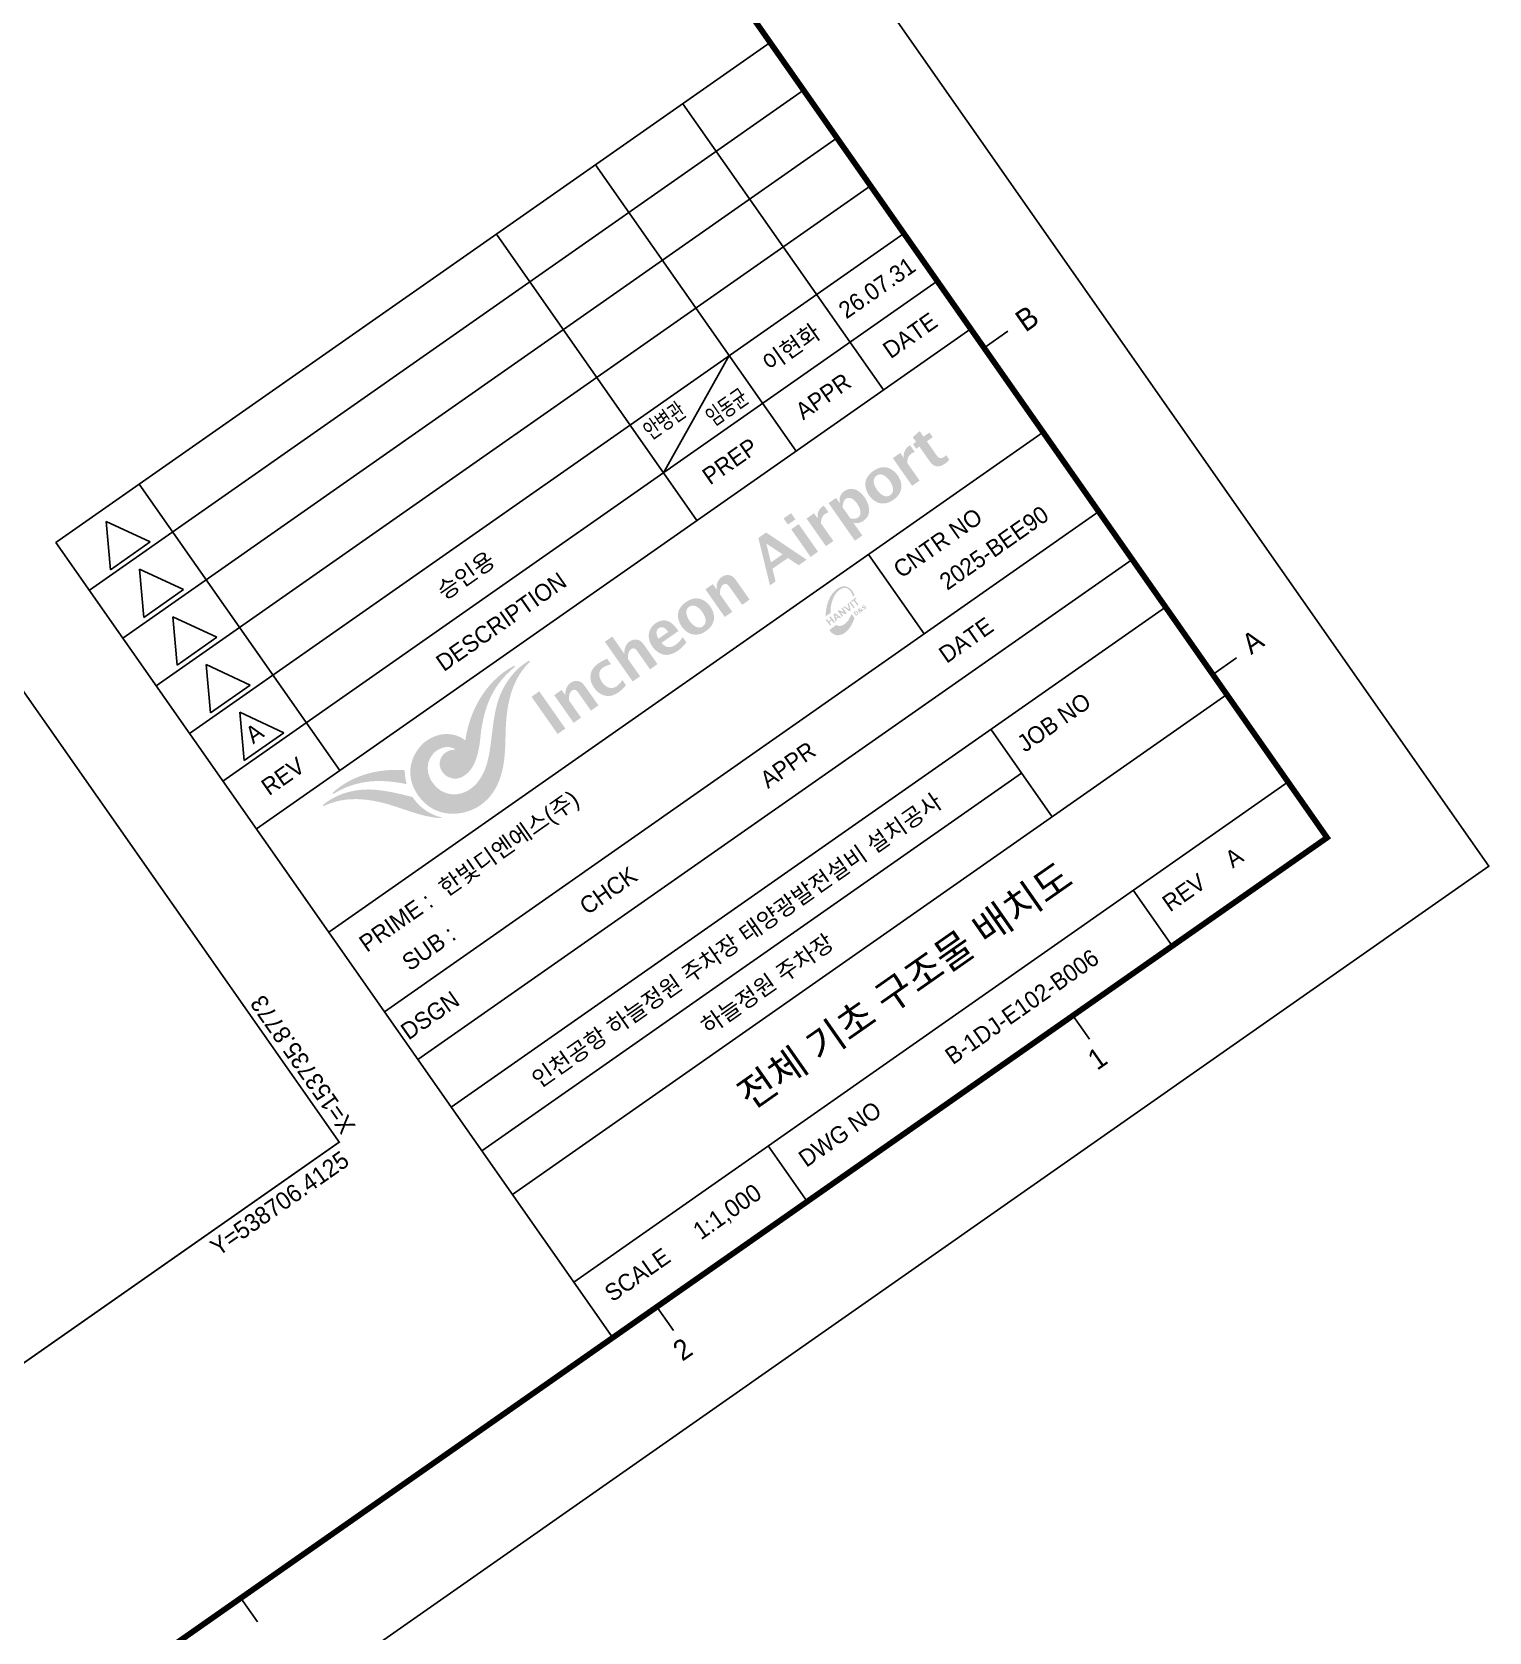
# Model space of a CAD drawing. Header units: millimetres. Extents: x 152904052 to 153933663, y 538271515 to 539240469.
# Drawn here: x 153683034 to 153933663, y 538622128 to 538897421 of the extents above; entities that cross this region are included whole.
import ezdxf
from ezdxf.enums import TextEntityAlignment as Align

# ---------------------------------------------------------------- set-up
doc = ezdxf.new("R2010")
doc.units = ezdxf.units.MM
doc.linetypes.add('DASHED', pattern=[19.05, 12.7, -6.35])
for name, color, linetype in [('BORD', 7, 'Continuous'), ('e-wire', 4, 'Continuous'), ('TEXT', 7, 'Continuous'), ('ZONE', 1, 'DASHED')]:
    doc.layers.add(name, color=color, linetype=linetype)
doc.styles.add('굴림', font='Gulim.ttf')

# ---------------------------------------------------------------- blocks, each defined once
blk = doc.blocks.new('SHEET')
at = {"layer": 'e-wire', "color": 1, "true_color": 0xff0000}
blk.add_lwpolyline([(0, 0), (841, 0), (841, -594), (0, -594)], close=True, dxfattribs=at)

msp = doc.modelspace()

# ---------------------------------------------------------------- hatches: boundary and pattern name
at = {"layer": 'BORD', "true_color": 0x5e5f61}
h = msp.add_hatch(color=251, dxfattribs=at)
h.paths.add_polyline_path([(153773450.4, 538776636.4), (153768964.4, 538783042.9), (153770296, 538783975.3), (153774781.9, 538777568.7)])
edge = h.paths.add_edge_path()
edge.add_spline(control_points=[(153776197.8, 538778560.1), (153776197.8, 538778560.1), (153772867.8, 538783315.9), (153772867.8, 538783315.9), (153772867.8, 538783315.9), (153774150, 538784213.7), (153774150, 538784213.7), (153774150, 538784213.7), (153774778.6, 538783315.9), (153774778.6, 538783315.9), (153774753.1, 538783843.5), (153774827.8, 538784280.7), (153775001.1, 538784627.8), (153775174.8, 538784974.7), (153775406.7, 538785249.1), (153775695.2, 538785451.1), (153776069.4, 538785713.1), (153776475.8, 538785818.2), (153776914.3, 538785766.2), (153777352.3, 538785714.4), (153777753.6, 538785428.7), (153778117.3, 538784909.3), (153778117.3, 538784909.3), (153780468.9, 538781550.8), (153780468.9, 538781550.8), (153780468.9, 538781550.8), (153779185.8, 538780652.4), (153779185.8, 538780652.4), (153779185.8, 538780652.4), (153777053.9, 538783697), (153777053.9, 538783697), (153776872.6, 538783955.9), (153776725.6, 538784115.7), (153776613.8, 538784175.3), (153776501.2, 538784234.3), (153776387.8, 538784258.6), (153776272.7, 538784249.2), (153776157.1, 538784239.5), (153776048.4, 538784199.1), (153775947.7, 538784128.5), (153775772.2, 538784005.6), (153775629.9, 538783819), (153775522.1, 538783568.6), (153775414, 538783319), (153775368.2, 538782946), (153775385.1, 538782449.8), (153775385.1, 538782449.8), (153777480, 538779458), (153777480, 538779458), (153777480, 538779458), (153776197.8, 538778560.1), (153776197.8, 538778560.1)], knot_values=[0, 0, 0, 0, 1, 1, 1, 2, 2, 2, 3, 3, 3, 4, 4, 4, 5, 5, 5, 6, 6, 6, 7, 7, 7, 8, 8, 8, 9, 9, 9, 10, 10, 10, 11, 11, 11, 12, 12, 12, 13, 13, 13, 14, 14, 14, 15, 15, 15, 16, 16, 16, 17, 17, 17, 17], degree=3, periodic=0)
edge = h.paths.add_edge_path()
edge.add_spline(control_points=[(153785212.3, 538785036.9), (153784787.2, 538784525.5), (153784348, 538784111.5), (153783894.3, 538783793.8), (153783089.3, 538783230.2), (153782316.4, 538783047.1), (153781575.1, 538783242.8), (153780834, 538783440.4), (153780218.8, 538783886.8), (153779730.6, 538784584), (153779217.9, 538785316.3), (153779014.7, 538786062.3), (153779121, 538786821.9), (153779227.3, 538787582), (153779695.4, 538788252), (153780526.2, 538788833.8), (153780908.7, 538789101.6), (153781392.4, 538789349.6), (153781978.3, 538789576.7), (153781978.3, 538789576.7), (153782627.1, 538788650), (153782627.1, 538788650), (153781993.8, 538788456.4), (153781524, 538788251.9), (153781218.4, 538788037.9), (153780781.5, 538787732), (153780579.9, 538787341), (153780613.8, 538786865.1), (153780647.3, 538786388.1), (153780805.7, 538785948.4), (153781088.3, 538785544.9), (153781306.1, 538785233.8), (153781567.1, 538784984), (153781871.9, 538784796.4), (153782177.2, 538784608.6), (153782476.9, 538784525.1), (153782771.7, 538784547), (153783066, 538784568.4), (153783344.6, 538784671), (153783605.5, 538784853.7), (153783981.9, 538785117.2), (153784309.7, 538785474.9), (153784589.2, 538785926.9), (153784589.2, 538785926.9), (153785212.3, 538785036.9), (153785212.3, 538785036.9)], knot_values=[0, 0, 0, 0, 1, 1, 1, 2, 2, 2, 3, 3, 3, 4, 4, 4, 5, 5, 5, 6, 6, 6, 7, 7, 7, 8, 8, 8, 9, 9, 9, 10, 10, 10, 11, 11, 11, 12, 12, 12, 13, 13, 13, 14, 14, 14, 15, 15, 15, 15], degree=3, periodic=0)
edge = h.paths.add_edge_path()
edge.add_spline(control_points=[(153786354.9, 538785672.3), (153786354.9, 538785672.3), (153781568.2, 538792508.5), (153781568.2, 538792508.5), (153781568.2, 538792508.5), (153782850.5, 538793406.4), (153782850.5, 538793406.4), (153782850.5, 538793406.4), (153784935.9, 538790428.2), (153784935.9, 538790428.2), (153784910.6, 538790955.9), (153784984.8, 538791392.7), (153785158.7, 538791740.3), (153785331.8, 538792086.7), (153785563.8, 538792361.2), (153785852.5, 538792563.3), (153786226.9, 538792825.5), (153786633.2, 538792930.4), (153787072.2, 538792878.9), (153787510.1, 538792827), (153787910.8, 538792540.8), (153788274.4, 538792021.5), (153788274.4, 538792021.5), (153790626.1, 538788663), (153790626.1, 538788663), (153790626.1, 538788663), (153789343.7, 538787765), (153789343.7, 538787765), (153789343.7, 538787765), (153787211.8, 538790809.7), (153787211.8, 538790809.7), (153787030.6, 538791068.6), (153786883.2, 538791228.2), (153786770.9, 538791287.4), (153786658.6, 538791346.7), (153786545.5, 538791371.1), (153786429.7, 538791361.2), (153786314.5, 538791351.8), (153786205.9, 538791311.4), (153786105, 538791240.8), (153785929.8, 538791118.1), (153785788, 538790931.8), (153785679.8, 538790681.2), (153785571.4, 538790431.3), (153785525.8, 538790058.4), (153785542.4, 538789562.1), (153785542.4, 538789562.1), (153787637.3, 538786570.2), (153787637.3, 538786570.2), (153787637.3, 538786570.2), (153786354.9, 538785672.3), (153786354.9, 538785672.3)], knot_values=[0, 0, 0, 0, 1, 1, 1, 2, 2, 2, 3, 3, 3, 4, 4, 4, 5, 5, 5, 6, 6, 6, 7, 7, 7, 8, 8, 8, 9, 9, 9, 10, 10, 10, 11, 11, 11, 12, 12, 12, 13, 13, 13, 14, 14, 14, 15, 15, 15, 16, 16, 16, 17, 17, 17, 17], degree=3, periodic=0)
edge = h.paths.add_edge_path()
edge.add_spline(control_points=[(153795608.2, 538792398.5), (153795128.9, 538791794.6), (153794618.9, 538791303.3), (153794076.3, 538790923.3), (153793563.1, 538790564), (153793046.7, 538790344.9), (153792526.6, 538790267.1), (153792006.9, 538790188.7), (153791500.5, 538790281), (153791006.4, 538790543.3), (153790513.3, 538790805.5), (153790098.6, 538791175.7), (153789763.4, 538791654.4), (153789452.6, 538792098.3), (153789253.7, 538792570.7), (153789166.9, 538793070.6), (153789080.2, 538793569.7), (153789128.1, 538794046.4), (153789312.9, 538794500.6), (153789497.5, 538794953.2), (153789836.5, 538795353), (153790329.5, 538795698.1), (153790934.8, 538796122), (153791553.1, 538796267.1), (153792185.8, 538796133.8), (153792816.5, 538796000.8), (153793500.6, 538795408.4), (153794237.5, 538794356), (153794237.5, 538794356), (153791316.4, 538792310.6), (153791316.4, 538792310.6), (153791568.8, 538792010.9), (153791816.9, 538791809.9), (153792061.8, 538791706.6), (153792306.7, 538791603.2), (153792566.1, 538791567), (153792839.4, 538791596.9), (153793111.5, 538791627.3), (153793414.2, 538791757.9), (153793746, 538791990.2), (153794172.6, 538792288.9), (153794582.4, 538792725.7), (153794976.5, 538793300.6), (153794976.5, 538793300.6), (153795608.2, 538792398.5), (153795608.2, 538792398.5)], knot_values=[0, 0, 0, 0, 1, 1, 1, 2, 2, 2, 3, 3, 3, 4, 4, 4, 5, 5, 5, 6, 6, 6, 7, 7, 7, 8, 8, 8, 9, 9, 9, 10, 10, 10, 11, 11, 11, 12, 12, 12, 13, 13, 13, 14, 14, 14, 15, 15, 15, 15], degree=3, periodic=0)
edge = h.paths.add_edge_path(flags=16)
edge.add_spline(control_points=[(153790784.4, 538793017.5), (153790784.4, 538793017.5), (153792472.5, 538794199.5), (153792472.5, 538794199.5), (153792169.3, 538794632.5), (153791880.3, 538794891.9), (153791605.3, 538794976.9), (153791330.6, 538795062.6), (153791078.8, 538795025.1), (153790850.7, 538794865.3), (153790602, 538794691.2), (153790470, 538794445.7), (153790453.3, 538794128.6), (153790437.3, 538793811.2), (153790547.3, 538793441.3), (153790784.4, 538793017.5)], knot_values=[0, 0, 0, 0, 1, 1, 1, 2, 2, 2, 3, 3, 3, 4, 4, 4, 5, 5, 5, 5], degree=3, periodic=0)
edge = h.paths.add_edge_path()
edge.add_spline(control_points=[(153798984.7, 538794360.3), (153798470.7, 538794000.3), (153797959.9, 538793791.6), (153797451.1, 538793734.7), (153796942.6, 538793676.6), (153796455, 538793775.1), (153795989.3, 538794029.2), (153795523.5, 538794282.2), (153795124.2, 538794647.5), (153794791.2, 538795123.1), (153794460.4, 538795595.6), (153794253.7, 538796093), (153794172.6, 538796614.5), (153794091.6, 538797135.1), (153794165, 538797626.9), (153794392.2, 538798088.6), (153794619.7, 538798551.3), (153794991.8, 538798962.7), (153795508.7, 538799324.6), (153796028, 538799688.3), (153796542.5, 538799897.7), (153797053.5, 538799952.1), (153797563.8, 538800006.8), (153798051.1, 538799907.6), (153798514.2, 538799654.5), (153798977.8, 538799400.8), (153799375.7, 538799037.3), (153799706.5, 538798564.8), (153800039.5, 538798089.3), (153800245.7, 538797588.7), (153800324.1, 538797064.4), (153800403.6, 538796539.9), (153800329.4, 538796048), (153800101.5, 538795590.5), (153799874, 538795131.9), (153799501.3, 538794722), (153798984.7, 538794360.3)], knot_values=[0, 0, 0, 0, 1, 1, 1, 2, 2, 2, 3, 3, 3, 4, 4, 4, 5, 5, 5, 6, 6, 6, 7, 7, 7, 8, 8, 8, 9, 9, 9, 10, 10, 10, 11, 11, 11, 12, 12, 12, 12], degree=3, periodic=0)
edge = h.paths.add_edge_path(flags=16)
edge.add_spline(control_points=[(153798422, 538795164), (153798786.1, 538795418.9), (153798948.9, 538795769.8), (153798909.9, 538796216.7), (153798870.5, 538796662.8), (153798682.6, 538797128), (153798344.4, 538797611), (153798007.9, 538798091.6), (153797635.4, 538798426.6), (153797228.8, 538798617.5), (153796821.6, 538798808), (153796435.5, 538798775.9), (153796071.4, 538798520.9), (153795710.1, 538798267.9), (153795549.2, 538797917), (153795589.1, 538797469.4), (153795628.8, 538797021.6), (153795816.9, 538796557.4), (153796153.4, 538796076.9), (153796491.6, 538795593.9), (153796863.9, 538795257.8), (153797270.2, 538795068.6), (153797676.5, 538794878.8), (153798060.6, 538794911), (153798422, 538795164)], knot_values=[0, 0, 0, 0, 1, 1, 1, 2, 2, 2, 3, 3, 3, 4, 4, 4, 5, 5, 5, 6, 6, 6, 7, 7, 7, 8, 8, 8, 8], degree=3, periodic=0)
edge = h.paths.add_edge_path()
edge.add_spline(control_points=[(153802201.3, 538796768), (153802201.3, 538796768), (153798871.3, 538801523.7), (153798871.3, 538801523.7), (153798871.3, 538801523.7), (153800154, 538802421.9), (153800154, 538802421.9), (153800154, 538802421.9), (153800782.6, 538801524.1), (153800782.6, 538801524.1), (153800756.6, 538802051.4), (153800831.3, 538802488.5), (153801004.6, 538802835.7), (153801178.4, 538803182.7), (153801409.9, 538803456.7), (153801698.6, 538803658.8), (153802073.6, 538803921.4), (153802479.5, 538804026.2), (153802917.9, 538803974.2), (153803356.1, 538803922.5), (153803756.8, 538803636.3), (153804120.5, 538803117), (153804120.5, 538803117), (153806472.1, 538799758.5), (153806472.1, 538799758.5), (153806472.1, 538799758.5), (153805189.8, 538798860.5), (153805189.8, 538798860.5), (153805189.8, 538798860.5), (153803057.9, 538801905.2), (153803057.9, 538801905.2), (153802876.6, 538802164.1), (153802729.2, 538802323.7), (153802617.6, 538802383.4), (153802505, 538802442.4), (153802391.1, 538802466.3), (153802276, 538802456.9), (153802160.9, 538802447.6), (153802051.9, 538802406.9), (153801951.4, 538802336.5), (153801775.7, 538802213.5), (153801633.7, 538802027.1), (153801525.9, 538801776.7), (153801417, 538801526.5), (153801371.7, 538801153.8), (153801389, 538800658), (153801389, 538800658), (153803484, 538797666.1), (153803484, 538797666.1), (153803484, 538797666.1), (153802201.3, 538796768), (153802201.3, 538796768)], knot_values=[0, 0, 0, 0, 1, 1, 1, 2, 2, 2, 3, 3, 3, 4, 4, 4, 5, 5, 5, 6, 6, 6, 7, 7, 7, 8, 8, 8, 9, 9, 9, 10, 10, 10, 11, 11, 11, 12, 12, 12, 13, 13, 13, 14, 14, 14, 15, 15, 15, 16, 16, 16, 17, 17, 17, 17], degree=3, periodic=0)
h.paths.add_polyline_path([(153809971.6, 538802208.8), (153807981.1, 538810362.8), (153809315.1, 538811296.8), (153816292.5, 538806634.7), (153814923.5, 538805676.2), (153813058.6, 538806921.7), (153810407.5, 538805065.4), (153810939.5, 538802886.5)])
h.paths.add_polyline_path([(153810142.1, 538806151.4), (153812128.9, 538807542.5), (153809349.5, 538809399.6)], flags=16)
h.paths.add_polyline_path([(153813069.4, 538812663.5), (153812321.7, 538813731.4), (153813604, 538814629.3), (153814351.8, 538813561.5)])
h.paths.add_polyline_path([(153816962.4, 538807103.8), (153813632.4, 538811859.5), (153814914.7, 538812757.5), (153818244.7, 538808001.7)])
edge = h.paths.add_edge_path()
edge.add_spline(control_points=[(153819601.6, 538808951.8), (153819601.6, 538808951.8), (153816271.6, 538813707.6), (153816271.6, 538813707.6), (153816271.6, 538813707.6), (153817554.3, 538814605.7), (153817554.3, 538814605.7), (153817554.3, 538814605.7), (153818181.4, 538813710.1), (153818181.4, 538813710.1), (153818122, 538814121.9), (153818161.4, 538814511.7), (153818299.9, 538814878.9), (153818438.9, 538815246.4), (153818671.4, 538815543.4), (153818998, 538815772), (153819076.5, 538815827), (153819161, 538815874.2), (153819254.1, 538815914.4), (153819254.1, 538815914.4), (153820052.7, 538814773.9), (153820052.7, 538814773.9), (153819827.6, 538814713.4), (153819636.2, 538814628), (153819477.3, 538814516.7), (153819222.5, 538814338.2), (153819036.4, 538814113.1), (153818918.1, 538813838.7), (153818799.5, 538813564.7), (153818750.4, 538813241.1), (153818770.2, 538812869.2), (153818770.2, 538812869.2), (153820884.3, 538809850), (153820884.3, 538809850), (153820884.3, 538809850), (153819601.6, 538808951.8), (153819601.6, 538808951.8)], knot_values=[0, 0, 0, 0, 1, 1, 1, 2, 2, 2, 3, 3, 3, 4, 4, 4, 5, 5, 5, 6, 6, 6, 7, 7, 7, 8, 8, 8, 9, 9, 9, 10, 10, 10, 11, 11, 11, 12, 12, 12, 12], degree=3, periodic=0)
edge = h.paths.add_edge_path()
edge.add_spline(control_points=[(153824587.8, 538809891.3), (153824587.8, 538809891.3), (153820058.8, 538816359.4), (153820058.8, 538816359.4), (153820058.8, 538816359.4), (153821341.5, 538817257.5), (153821341.5, 538817257.5), (153821341.5, 538817257.5), (153821972.9, 538816355.7), (153821972.9, 538816355.7), (153821899.8, 538816803.7), (153821931.9, 538817201.9), (153822070.4, 538817548.6), (153822208.1, 538817894.9), (153822450.9, 538818189.8), (153822797, 538818432.1), (153823372.8, 538818835.3), (153823970.4, 538818931.3), (153824587.9, 538818720.1), (153825206, 538818508), (153825760.8, 538818049.9), (153826253.3, 538817346.5), (153826774.2, 538816602.7), (153827033.5, 538815859.1), (153827030.7, 538815113.2), (153827028.4, 538814368.6), (153826710.2, 538813773.8), (153826076.9, 538813330.4), (153825909.3, 538813213), (153825741.4, 538813122.4), (153825572.8, 538813058), (153825404.6, 538812992.9), (153825229.3, 538812952.5), (153825045.9, 538812937), (153824863.2, 538812919.1), (153824626.1, 538812935.4), (153824333.7, 538812984.2), (153824333.7, 538812984.2), (153825870.5, 538810789.5), (153825870.5, 538810789.5), (153825870.5, 538810789.5), (153824587.8, 538809891.3), (153824587.8, 538809891.3)], knot_values=[0, 0, 0, 0, 1, 1, 1, 2, 2, 2, 3, 3, 3, 4, 4, 4, 5, 5, 5, 6, 6, 6, 7, 7, 7, 8, 8, 8, 9, 9, 9, 10, 10, 10, 11, 11, 11, 12, 12, 12, 13, 13, 13, 14, 14, 14, 14], degree=3, periodic=0)
edge = h.paths.add_edge_path(flags=16)
edge.add_spline(control_points=[(153823801.2, 538813744.7), (153824118.8, 538813666.4), (153824380.5, 538813646.1), (153824585.5, 538813682.4), (153824790.5, 538813718.1), (153824972.5, 538813792.3), (153825132.7, 538813904.5), (153825472.9, 538814142.7), (153825607.1, 538814488.3), (153825536.2, 538814943), (153825464.3, 538815397.8), (153825275.5, 538815843.9), (153824968.6, 538816282.2), (153824651.9, 538816734.5), (153824323.8, 538817034.5), (153823983.1, 538817183.6), (153823642.8, 538817331.2), (153823326.4, 538817303.4), (153823034.3, 538817098.9), (153822852.1, 538816971.3), (153822714.5, 538816777.4), (153822622.9, 538816517.1), (153822529.8, 538816257.6), (153822484.3, 538815959.7), (153822484.4, 538815625.3), (153822484.4, 538815625.3), (153823801.2, 538813744.7), (153823801.2, 538813744.7)], knot_values=[0, 0, 0, 0, 1, 1, 1, 2, 2, 2, 3, 3, 3, 4, 4, 4, 5, 5, 5, 6, 6, 6, 7, 7, 7, 8, 8, 8, 9, 9, 9, 9], degree=3, periodic=0)
edge = h.paths.add_edge_path()
edge.add_spline(control_points=[(153831221.9, 538816933), (153830707.8, 538816573), (153830197, 538816364.3), (153829688.5, 538816307.6), (153829180.1, 538816249.5), (153828692.7, 538816348.2), (153828226.8, 538816602.1), (153827761.2, 538816855.3), (153827361.4, 538817220.2), (153827028.4, 538817695.8), (153826697.6, 538818168.3), (153826491.5, 538818666.1), (153826410.1, 538819187.4), (153826329.4, 538819708.3), (153826402.8, 538820200.1), (153826629.7, 538820661.5), (153826856.2, 538821123.6), (153827228.7, 538821535.2), (153827745.8, 538821897.3), (153828265.5, 538822261.2), (153828780.9, 538822471.3), (153829291, 538822525), (153829801.3, 538822579.8), (153830288.9, 538822480.7), (153830751.1, 538822227), (153831215.5, 538821973.9), (153831612.9, 538821610), (153831943.7, 538821137.5), (153832276.7, 538820662), (153832482.8, 538820161.4), (153832561.9, 538819637.6), (153832640.4, 538819112.4), (153832566.8, 538818620.9), (153832338.7, 538818163.2), (153832111.1, 538817704.6), (153831738.4, 538817294.7), (153831221.9, 538816933)], knot_values=[0, 0, 0, 0, 1, 1, 1, 2, 2, 2, 3, 3, 3, 4, 4, 4, 5, 5, 5, 6, 6, 6, 7, 7, 7, 8, 8, 8, 9, 9, 9, 10, 10, 10, 11, 11, 11, 12, 12, 12, 12], degree=3, periodic=0)
edge = h.paths.add_edge_path(flags=16)
edge.add_spline(control_points=[(153830659.1, 538817736.7), (153831023.6, 538817991.9), (153831186.1, 538818342.5), (153831147.1, 538818789.4), (153831108.3, 538819235.9), (153830919.4, 538819700.5), (153830581.2, 538820183.5), (153830244.7, 538820664.1), (153829873.2, 538820999.8), (153829466, 538821190.2), (153829058.8, 538821380.7), (153828673, 538821348.8), (153828308.6, 538821093.6), (153827946.6, 538820840.2), (153827786.3, 538820489.7), (153827826.3, 538820042.1), (153827866, 538819594.3), (153828054.1, 538819130.1), (153828390.5, 538818649.6), (153828728.8, 538818166.6), (153829101, 538817830.5), (153829507.4, 538817641.3), (153829913.7, 538817451.6), (153830297.2, 538817483.2), (153830659.1, 538817736.7)], knot_values=[0, 0, 0, 0, 1, 1, 1, 2, 2, 2, 3, 3, 3, 4, 4, 4, 5, 5, 5, 6, 6, 6, 7, 7, 7, 8, 8, 8, 8], degree=3, periodic=0)
edge = h.paths.add_edge_path()
edge.add_spline(control_points=[(153834438.8, 538819340.9), (153834438.8, 538819340.9), (153831108.8, 538824096.6), (153831108.8, 538824096.6), (153831108.8, 538824096.6), (153832390.8, 538824994.3), (153832390.8, 538824994.3), (153832390.8, 538824994.3), (153833017.9, 538824098.8), (153833017.9, 538824098.8), (153832958.2, 538824510.4), (153832997.9, 538824900.4), (153833136.7, 538825267.7), (153833275.5, 538825635.1), (153833508.6, 538825932.5), (153833835.2, 538826161.1), (153833912.8, 538826215.5), (153833997.9, 538826263), (153834090.3, 538826302.8), (153834090.3, 538826302.8), (153834888.9, 538825162.3), (153834888.9, 538825162.3), (153834664.5, 538825102.3), (153834472.5, 538825016.4), (153834313.5, 538824905.1), (153834059.3, 538824727.1), (153833872.9, 538824501.7), (153833755.2, 538824227.8), (153833636.7, 538823953.7), (153833587.5, 538823630.2), (153833606.8, 538823257.8), (153833606.8, 538823257.8), (153835720.8, 538820238.6), (153835720.8, 538820238.6), (153835720.8, 538820238.6), (153834438.8, 538819340.9), (153834438.8, 538819340.9)], knot_values=[0, 0, 0, 0, 1, 1, 1, 2, 2, 2, 3, 3, 3, 4, 4, 4, 5, 5, 5, 6, 6, 6, 7, 7, 7, 8, 8, 8, 9, 9, 9, 10, 10, 10, 11, 11, 11, 12, 12, 12, 12], degree=3, periodic=0)
edge = h.paths.add_edge_path()
edge.add_spline(control_points=[(153840813.2, 538823849.7), (153840569.7, 538823545.9), (153840360.2, 538823331.7), (153840183.6, 538823208), (153839764.2, 538822914.4), (153839397.9, 538822745.8), (153839083.6, 538822702.4), (153838769.4, 538822658.2), (153838484.4, 538822697.4), (153838226, 538822819.9), (153837968, 538822941.9), (153837701.1, 538823200.9), (153837424.6, 538823595.8), (153837424.6, 538823595.8), (153835674.2, 538826095.6), (153835674.2, 538826095.6), (153835674.2, 538826095.6), (153835140.2, 538825721.8), (153835140.2, 538825721.8), (153835140.2, 538825721.8), (153834577.5, 538826525.5), (153834577.5, 538826525.5), (153834577.5, 538826525.5), (153835111.4, 538826899.3), (153835111.4, 538826899.3), (153835111.4, 538826899.3), (153834548.4, 538827703.3), (153834548.4, 538827703.3), (153834548.4, 538827703.3), (153835727.6, 538828749.2), (153835727.6, 538828749.2), (153835727.6, 538828749.2), (153836394.1, 538827797.5), (153836394.1, 538827797.5), (153836394.1, 538827797.5), (153837412.6, 538828510.6), (153837412.6, 538828510.6), (153837412.6, 538828510.6), (153837975.3, 538827706.9), (153837975.3, 538827706.9), (153837975.3, 538827706.9), (153836956.8, 538826993.8), (153836956.8, 538826993.8), (153836956.8, 538826993.8), (153838585.1, 538824668.4), (153838585.1, 538824668.4), (153838825.1, 538824325.7), (153839046.6, 538824137.5), (153839251.7, 538824103.5), (153839457.4, 538824069.4), (153839676.9, 538824133.8), (153839911, 538824297.7), (153840021.2, 538824374.9), (153840141.7, 538824482.9), (153840271.5, 538824623.2), (153840271.5, 538824623.2), (153840813.2, 538823849.7), (153840813.2, 538823849.7)], knot_values=[0, 0, 0, 0, 1, 1, 1, 2, 2, 2, 3, 3, 3, 4, 4, 4, 5, 5, 5, 6, 6, 6, 7, 7, 7, 8, 8, 8, 9, 9, 9, 10, 10, 10, 11, 11, 11, 12, 12, 12, 13, 13, 13, 14, 14, 14, 15, 15, 15, 16, 16, 16, 17, 17, 17, 18, 18, 18, 19, 19, 19, 19], degree=3, periodic=0)
at = {"layer": 'BORD'}
for color, points in [(1, [(153820755.2, 538799709.6), (153820784.1, 538799786.7), (153820856.5, 538799973.5), (153820927.2, 538800115.9), (153820974.2, 538800214.9), (153821032.2, 538800322.2), (153821082, 538800423.3), (153821142.7, 538800515.4), (153821183.9, 538800593.9), (153821277.3, 538800723), (153821350.5, 538800833), (153821421.6, 538800928.4), (153821512.1, 538801038.3), (153821608.8, 538801139.8), (153821678.3, 538801208.3), (153821763.1, 538801296), (153821859.1, 538801380.4), (153822008.4, 538801490.7), (153822114.5, 538801550.5), (153822184, 538801591.5), (153822262.2, 538801630.5), (153822327.1, 538801664.8), (153822451.2, 538801709.4), (153822550.7, 538801737.8), (153822630.2, 538801748.1), (153822764.6, 538801763.7), (153822865, 538801766), (153822954, 538801756.5), (153823058.5, 538801739.9), (153823182.1, 538801711.9), (153823308.8, 538801656.1), (153823441.7, 538801588.6), (153823582.7, 538801484.6), (153823733.4, 538801320.6), (153823886.9, 538801113), (153823982, 538800959.1), (153824111.9, 538800696.9), (153824158.8, 538800579.4), (153824195, 538800483.4), (153824228, 538800344.9), (153824241.2, 538800330.6), (153824273.5, 538800341.2), (153824383.1, 538800416.9), (153824542, 538800534.4), (153824466.1, 538800673.2), (153824354.5, 538800892.7), (153824294.8, 538801006.1), (153824197, 538801152.7), (153824089.5, 538801298.1), (153823987.7, 538801417.7), (153823908.4, 538801503.2), (153823828.2, 538801582.7), (153823682.4, 538801707.5), (153823556.7, 538801790.8), (153823443.5, 538801857), (153823282.5, 538801930.2), (153823148.1, 538801977.9), (153822994.2, 538802016.3), (153822806.8, 538802038.2), (153822617.3, 538802034.3), (153822470.4, 538802019.3), (153822279.8, 538801977.2), (153822110.2, 538801921.2), (153821981.3, 538801860.6), (153821852.5, 538801802.9), (153821669.3, 538801707.4), (153821574.7, 538801640.2), (153821478.4, 538801560.9), (153821327.5, 538801451.6), (153821208.6, 538801336.5), (153821057.8, 538801190.9), (153820913.4, 538801036.6), (153820768, 538800874.7), (153820667.4, 538800725.5), (153820570.1, 538800572), (153820426.5, 538800370.7), (153820337.8, 538800196.3), (153820235.7, 538799984.9), (153820110.1, 538799694.9), (153820023.4, 538799508.5), (153819956.5, 538799323.1), (153819894.9, 538799121.2), (153819829.7, 538798869.1), (153819763.8, 538798664), (153819714.8, 538798389.9), (153819652.4, 538798078.8), (153819619.9, 538797810), (153819593.3, 538797606.9), (153819567.5, 538797356.7), (153819552.3, 538797066.2), (153819540.6, 538796857.8), (153820416, 538797479.7), (153820414.1, 538797709.4), (153820403.6, 538797908.9), (153820402.2, 538798096.6), (153820423.3, 538798253.8), (153820434.1, 538798407.6), (153820484.3, 538798676.6), (153820501, 538798787.6), (153820535.3, 538798967.8), (153820563.2, 538799104.2), (153820608.3, 538799240.6), (153820643, 538799356.3), (153820674.1, 538799465.1), (153820717.2, 538799604.2)]), (5, [(153820320, 538794607.8), (153820236.4, 538794535.4), (153820218.9, 538794459.2), (153820435.8, 538794208.6), (153820696.9, 538793969.6), (153821017.7, 538793764.1), (153821312, 538793665.6), (153821632.1, 538793617.8), (153821961.5, 538793671.6), (153822245.2, 538793744.4), (153822479.7, 538793812.4), (153822811.7, 538794005.2), (153823029.9, 538794166.6), (153823299.7, 538794429.3), (153823646.8, 538794844.2), (153823903.9, 538795223.9), (153824128.9, 538795632.8), (153824394.3, 538796229.5), (153824517.3, 538796605.1), (153824004.9, 538797269.5), (153823956.2, 538797107.1), (153823849.8, 538796923), (153823717.6, 538796688.2), (153823607.6, 538796480.4), (153823489, 538796255.7), (153823379.3, 538796090.2), (153823104.2, 538795791.9), (153822873.8, 538795589.9), (153822613.2, 538795428.9), (153822364.8, 538795308.4), (153822106.6, 538795243.9), (153821867.4, 538795225.1), (153821648.9, 538795263.8), (153821471.4, 538795332.8), (153821365.9, 538795401.1)])]:
    msp.add_hatch(color=color, dxfattribs=at).paths.add_polyline_path(points)
h = msp.add_hatch(color=7, dxfattribs=at)
h.paths.add_polyline_path([(153820410, 538796879.8), (153820187.6, 538796743.7), (153820504.8, 538796329.2), (153820072.9, 538796020.4), (153819767, 538796429.2), (153819579.3, 538796290.2), (153820322.7, 538795279.2), (153820512.1, 538795426.4), (153820182, 538795877.6), (153820602, 538796188.2), (153820934.4, 538795738.7), (153821152.4, 538795899.9)])
h.paths.add_polyline_path([(153821162.7, 538797383.2), (153821111.9, 538797397.2), (153821073.2, 538797388.8), (153820912.3, 538797263.1), (153821262.4, 538796007.2), (153821290.2, 538796011.5), (153821332, 538796031.2), (153821397.3, 538796077.2), (153821429.1, 538796107.5), (153821445.3, 538796137.5), (153821444.5, 538796175.2), (153821384.9, 538796426.6), (153821788.3, 538796720.4), (153822004.7, 538796580.5), (153822056.2, 538796578), (153822099.9, 538796601.3), (153822163.4, 538796652.7), (153822197, 538796686.6), (153822209.5, 538796718.5)])
h.paths.add_polyline_path([(153821329.4, 538796637.7), (153821293.9, 538796722.4), (153821228.6, 538796921.1), (153821202.8, 538797044.9), (153821214.7, 538797071.8), (153821241.3, 538797066.5), (153821282.7, 538797047.3), (153821378.5, 538796991.3), (153821498.7, 538796914.7), (153821617, 538796834.5), (153821608.7, 538796805.7), (153821565.8, 538796762.6), (153821475.3, 538796698), (153821409, 538796655.7), (153821368, 538796634.5)], flags=16)
h.paths.add_polyline_path([(153822115.9, 538797580.9), (153822346.2, 538797496.2), (153822520.8, 538797417.8), (153822741.1, 538797336.7), (153822904.1, 538797278.9), (153822975.6, 538797280.8), (153823008.4, 538797275.9), (153823056, 538797300.2), (153823183.8, 538797398.3), (153822441.6, 538798397.1), (153822255.5, 538798259.4), (153822714.3, 538797604.6), (153821934.8, 538797894.8), (153821884.5, 538797908.6), (153821830, 538797908.4), (153821778.4, 538797899.3), (153821704.2, 538797851.8), (153821630.7, 538797808.3), (153822375.8, 538796800.8), (153822563.6, 538796936.1)])
h.paths.add_polyline_path([(153822774.5, 538798646.3), (153822603.7, 538798521.4), (153822598, 538798505.7), (153822613.1, 538798479.5), (153823577.6, 538797814.9), (153823614.5, 538797796.1), (153823648.2, 538797791.1), (153823686.8, 538797801.2), (153823735.6, 538797825.7), (153823877, 538797911.9), (153823518.2, 538799157.6), (153823504.1, 538799174.7), (153823479.1, 538799169.2), (153823314.2, 538799024.1), (153823495.8, 538798446.6), (153823578.9, 538798140), (153823582.2, 538798114.1), (153823573, 538798106.2)])
h.paths.add_polyline_path([(153823814.4, 538799417.6), (153823621.7, 538799282), (153824363.7, 538798276.6), (153824562.6, 538798416.1)])
h.paths.add_polyline_path([(153824581.6, 538799727.3), (153824582.3, 538799742.8), (153824852.7, 538799941.9), (153824863.1, 538799964.6), (153824866, 538799987.3), (153824765.9, 538800123.9), (153823959.2, 538799528.6), (153824061.4, 538799390.4), (153824092, 538799384.4), (153824124.9, 538799394.5), (153824384.4, 538799593.5), (153825005.9, 538798751), (153825201.8, 538798891.7)])
h.paths.add_polyline_path([(153825080.8, 538797666.5), (153825009.8, 538797732.9), (153824911.2, 538797774.1), (153824778.8, 538797775.8), (153824699, 538797755.6), (153824620.8, 538797732), (153824538.8, 538797683.2), (153824473.7, 538797649.6), (153824334.8, 538797548), (153824792.2, 538796962.7), (153824876.3, 538797029.7), (153824988.7, 538797127.4), (153825096.1, 538797238.4), (153825153.2, 538797358.3), (153825161.3, 538797459), (153825134.8, 538797580.2)])
h.paths.add_polyline_path([(153824976.1, 538797496.3), (153825001.8, 538797426.6), (153825010.2, 538797354.7), (153824987.8, 538797259.9), (153824945.8, 538797210.7), (153824891.8, 538797187), (153824851.4, 538797205), (153824809.8, 538797242.7), (153824649.4, 538797461.8), (153824615.5, 538797515.8), (153824600.5, 538797550.4), (153824610.6, 538797588.3), (153824673.8, 538797635.4), (153824729.7, 538797646.3), (153824781.3, 538797646.3), (153824834, 538797631.7), (153824884.7, 538797600.5), (153824919, 538797569.7)], flags=16)
h.paths.add_polyline_path([(153825525.2, 538797977.1), (153825512.8, 538798027.3), (153825512.3, 538798071.5), (153825510.2, 538798114.5), (153825511.8, 538798162.6), (153825510.4, 538798201.3), (153825486.8, 538798233.2), (153825447.2, 538798263.3), (153825386.7, 538798268.1), (153825335.7, 538798260.1), (153825273.4, 538798233.8), (153825226.7, 538798206.7), (153825182, 538798177.6), (153825132.9, 538798125.9), (153825090.8, 538798063.6), (153825067.8, 538797982.8), (153825075, 538797926.3), (153825095.4, 538797881.9), (153825130.2, 538797858.2), (153825171.5, 538797839.3), (153825237.1, 538797820.9), (153825258.8, 538797804.9), (153825251.7, 538797757.6), (153825245.8, 538797708.7), (153825253.5, 538797664.8), (153825288.1, 538797611.3), (153825326, 538797570), (153825371.6, 538797541.9), (153825409.7, 538797530.5), (153825451.9, 538797527.1), (153825509.7, 538797532.7), (153825574.3, 538797555.7), (153825665.6, 538797623.2), (153825740.1, 538797693.2), (153825870.6, 538797794.6), (153825932.9, 538797830.8), (153825976.4, 538797845.7), (153826037.3, 538797890.6), (153826048.2, 538797916), (153826037.2, 538797937.6), (153825992.2, 538797941.5), (153825935.7, 538797944.2), (153825891.1, 538797940.9), (153825862.2, 538797956.6), (153825835, 538797993.4), (153825814, 538798072), (153825794.8, 538798114.7), (153825776.4, 538798153), (153825752.7, 538798185), (153825721.3, 538798184), (153825640.5, 538798129.2), (153825610, 538798096.7), (153825611.4, 538798068.1), (153825617.5, 538798033), (153825652.7, 538797992.2), (153825641.7, 538797956.9), (153825601.8, 538797947.2), (153825562.4, 538797950.2)])
h.paths.add_polyline_path([(153825454.5, 538797818.4), (153825509.1, 538797819.3), (153825566.9, 538797815.8), (153825626.4, 538797807.5), (153825668.6, 538797798.3), (153825673.2, 538797786.9), (153825665.8, 538797760.8), (153825636.1, 538797732.9), (153825600.6, 538797707.6), (153825554.8, 538797689.5), (153825518.1, 538797683.1), (153825484.1, 538797690.4), (153825447.3, 538797702.7), (153825422.4, 538797725.7), (153825406.3, 538797750.2), (153825401.4, 538797770.2), (153825398, 538797789.4), (153825405.6, 538797805.9), (153825420.8, 538797813.2)], flags=16)
h.paths.add_polyline_path([(153825363.2, 538797967.6), (153825319.7, 538797965.1), (153825287.7, 538797974.3), (153825258, 538798004), (153825240.1, 538798040.9), (153825244.1, 538798073.6), (153825248.3, 538798095.5), (153825265.5, 538798108.2), (153825284.5, 538798120.7), (153825309.2, 538798117), (153825342.6, 538798105.7), (153825366.6, 538798085.9), (153825387.6, 538798057.6), (153825392.4, 538798023.5), (153825384.8, 538797985.1)], flags=16)
h.paths.add_polyline_path([(153826308.6, 538798575.8), (153826271, 538798568.6), (153826225.9, 538798554.3), (153826189.3, 538798541.6), (153826144.2, 538798520.9), (153826107, 538798504.5), (153826060.2, 538798490.5), (153826025.2, 538798494.8), (153825987.5, 538798505), (153825963.6, 538798522.3), (153825947.7, 538798550.2), (153825950.1, 538798572.7), (153825966.3, 538798613.2), (153825994.3, 538798641.9), (153826016.9, 538798658.6), (153826054.6, 538798684.9), (153826088.5, 538798703.6), (153826136.6, 538798720.2), (153826177.1, 538798727.8), (153826239.2, 538798740.5), (153826287.6, 538798746), (153826285.7, 538798770), (153826226, 538798816.4), (153826160.3, 538798847.2), (153826127.1, 538798851.3), (153825986, 538798769.2), (153825916.9, 538798716.5), (153825864.7, 538798666.7), (153825810.7, 538798587.1), (153825802.4, 538798525.4), (153825799.1, 538798461), (153825797, 538798410.2), (153825807.2, 538798381.3), (153825819.1, 538798356.7), (153825850.8, 538798330.9), (153825882.1, 538798314.4), (153825957.9, 538798302.2), (153826012.4, 538798312.3), (153826076.3, 538798318.3), (153826125.3, 538798340.2), (153826171.4, 538798361.6), (153826214, 538798383.5), (153826250.6, 538798396.3), (153826285.4, 538798403), (153826304.8, 538798398.3), (153826323.8, 538798385.4), (153826340.8, 538798358.2), (153826346.5, 538798335.4), (153826343.9, 538798300.2), (153826335.6, 538798281.4), (153826321.4, 538798259.7), (153826291.5, 538798224.9), (153826270.7, 538798208), (153826227.1, 538798178.9), (153826193, 538798164.8), (153826149.4, 538798148.5), (153826102.9, 538798142.6), (153826058.9, 538798135.5), (153826029.2, 538798126.2), (153826005.9, 538798110.5), (153826074, 538798022.8), (153826118.6, 538798016.1), (153826158.8, 538798028.3), (153826201.8, 538798041.1), (153826259.6, 538798071.1), (153826357.3, 538798133.8), (153826404, 538798165.2), (153826476.1, 538798237.5), (153826506.1, 538798297.9), (153826518.2, 538798341.7), (153826518, 538798382.9), (153826516, 538798424.3), (153826507.4, 538798465.9), (153826487.5, 538798500.2), (153826454.2, 538798535.8), (153826424.9, 538798553.8), (153826375.8, 538798573.1), (153826352.2, 538798577.5)])
at = {"layer": 'BORD', "true_color": 0x439096}
h = msp.add_hatch(color=135, dxfattribs=at)
edge = h.paths.add_edge_path()
edge.add_spline(control_points=[(153760171.6, 538764384.1), (153764027.8, 538767084.3), (153764425.4, 538771918.7), (153764479.3, 538775964.1), (153764553.1, 538779327.7), (153764661.8, 538785172.7), (153768603.2, 538788981.8), (153768807.6, 538789178.6), (153768631.2, 538789315.1), (153768387.9, 538789169.7), (153767171.7, 538788441.2), (153765121.3, 538786834.8), (153763731.3, 538783742.2), (153761992.7, 538779873.9), (153762331.7, 538774632), (153761155.5, 538771107.1), (153760506.9, 538769163.7), (153758990.3, 538766606.6), (153756129.8, 538766274.7), (153756129.8, 538766274.7), (153753520, 538765815.7), (153751818.2, 538768428.3), (153751818.2, 538768428.3), (153749973.8, 538771083.5), (153752165.4, 538773395.3), (153752165.4, 538773395.3), (153753757.6, 538774988.5), (153755595.4, 538774169.5), (153755780, 538774086.9), (153755943.3, 538773899.6), (153755572.3, 538773916.4), (153755140.6, 538773936.6), (153754588.6, 538773814.3), (153753973, 538773290.2), (153753973, 538773290.2), (153752760.5, 538772299.6), (153753284.4, 538770764.6), (153753284.4, 538770764.6), (153753721.6, 538769295.2), (153755338.6, 538769006.2), (153755338.6, 538769006.2), (153756404.5, 538768686.7), (153757590.5, 538769606), (153760088.1, 538771354.8), (153760125.8, 538776321.2), (153760336.2, 538777514.9), (153760795.2, 538780117), (153761592.8, 538784561.1), (153766024.3, 538788122.6), (153766250.3, 538788303.9), (153766110.4, 538788445.6), (153765849, 538788313.5), (153763517.6, 538787134.4), (153758755, 538783420.2), (153757566.4, 538775539.9), (153755696.7, 538777040.2), (153752990.2, 538777011.4), (153750810.7, 538775418.2), (153748872, 538774001.9), (153746595.9, 538770146.9), (153749426.4, 538766104.5), (153752432.1, 538761811.9), (153757483.4, 538762501.9), (153760171.6, 538764384.1)], knot_values=[0, 0, 0, 0, 1, 1, 1, 2, 2, 2, 3, 3, 3, 4, 4, 4, 5, 5, 5, 6, 6, 6, 7, 7, 7, 8, 8, 8, 9, 9, 9, 10, 10, 10, 11, 11, 11, 12, 12, 12, 13, 13, 13, 14, 14, 14, 15, 15, 15, 16, 16, 16, 17, 17, 17, 18, 18, 18, 19, 19, 19, 20, 20, 20, 21, 21, 21, 21], degree=3, periodic=0)
at = {"layer": 'BORD', "true_color": 0xf9a119}
h = msp.add_hatch(color=40, dxfattribs=at)
edge = h.paths.add_edge_path()
edge.add_spline(control_points=[(153734890.9, 538766637.8), (153734666.5, 538766428.4), (153734767.1, 538766258.3), (153735021.9, 538766413.1), (153739865.8, 538769371.3), (153744621.2, 538768519), (153746915.7, 538768117.8), (153747057.3, 538768092.9), (153747251.1, 538768049.1), (153747485.1, 538767994.6), (153747256.3, 538768785.6), (153747150.7, 538769599), (153747163.3, 538770406.3), (153740796.7, 538770912.3), (153736585.4, 538768223.6), (153734890.9, 538766637.8)], knot_values=[0, 0, 0, 0, 1, 1, 1, 2, 2, 2, 3, 3, 3, 4, 4, 4, 5, 5, 5, 5], degree=3, periodic=0)
at = {"layer": 'BORD', "true_color": 0x6181c1}
h = msp.add_hatch(color=163, dxfattribs=at)
edge = h.paths.add_edge_path()
edge.add_spline(control_points=[(153753423.1, 538762290.2), (153751556.3, 538762750.3), (153749841.2, 538763863), (153748651.6, 538765562), (153748597.7, 538765638.9), (153748546, 538765716.5), (153748494.7, 538765794.9), (153745706.4, 538766484.5), (153742674.9, 538767260.7), (153739903, 538767057.4), (153736549.4, 538766810.9), (153734347.3, 538765454.5), (153733237.6, 538764560), (153732984.7, 538764356), (153733063.7, 538764150.4), (153733349.8, 538764288.8), (153738267.5, 538766663.1), (153743778.1, 538764772.1), (153746955.9, 538763694.1), (153748962.1, 538762994.4), (153751158.8, 538762276.7), (153753375.7, 538762160.8), (153753632.2, 538762147.5), (153753661.6, 538762231.4), (153753423.1, 538762290.2)], knot_values=[0, 0, 0, 0, 1, 1, 1, 2, 2, 2, 3, 3, 3, 4, 4, 4, 5, 5, 5, 6, 6, 6, 7, 7, 7, 8, 8, 8, 8], degree=3, periodic=0)

# ---------------------------------------------------------------- linework, layer by layer
at = {"layer": 'BORD'}
for p, q in [((153687148.5, 538809566), (153810021.3, 538895602.4)), ((153692895.7, 538801358.1), (153815768.5, 538887394.5)), ((153795003.5, 538885086.9), (153829486.9, 538835839.5)), ((153698643, 538793150.2), (153821515.8, 538879186.6)), ((153779985.7, 538874571.3), (153814469.1, 538825323.9)), ((153704390.2, 538784942.3), (153827263, 538870978.7)), ((153710137.4, 538776734.4), (153833010.2, 538862770.8)), ((153762920.1, 538862621.8), (153797403.5, 538813374.4)), ((153715884.7, 538768526.5), (153838757.5, 538854562.9)), ((153721631.9, 538760318.6), (153844504.7, 538846355)), ((153846808.1, 538843065.5), (153850903.8, 538845933.4)), ((153791656.2, 538821582.3), (153802974.7, 538841739.7)), ((153734084.3, 538742534.8), (153856957.1, 538828571.2)), ((153701483.7, 538819603.6), (153735967.1, 538770356.1)), ((153743663, 538728854.9), (153866535.8, 538814891.4)), ((153703338.8, 538809689.8), (153695778, 538813223.4)), ((153695778, 538813223.4), (153696512.6, 538804909.9)), ((153782935.8, 538672767.6), (153687148.5, 538809566)), ((153696512.6, 538804909.9), (153703338.8, 538809689.8)), ((153749410.2, 538720647), (153872283, 538806683.5)), ((153826921.5, 538807540.1), (153836500.2, 538793860.3)), ((153701525.2, 538805015.5), (153702259.8, 538796702)), ((153709086.1, 538801481.8), (153701525.2, 538805015.5)), ((153702259.8, 538796702), (153709086.1, 538801481.8)), ((153755157.5, 538712439.1), (153878030.3, 538798475.6)), ((153707272.5, 538796807.6), (153708007, 538788494.1)), ((153714833.3, 538793273.9), (153707272.5, 538796807.6)), ((153708007, 538788494.1), (153714833.3, 538793273.9)), ((153886141.7, 538786891.2), (153890237.5, 538789759.1)), ((153713019.7, 538788599.7), (153713754.3, 538780286.2)), ((153720580.5, 538785066), (153713019.7, 538788599.7)), ((153713754.3, 538780286.2), (153720580.5, 538785066)), ((153765694.1, 538697391.3), (153888566.9, 538783427.8)), ((153726327.8, 538776858.1), (153718766.9, 538780391.8)), ((153718766.9, 538780391.8), (153719501.5, 538772078.3)), ((153719501.5, 538772078.3), (153726327.8, 538776858.1)), ((153847994.7, 538777444.4), (153858531.3, 538762396.6)), ((153853263, 538769920.5), (153760425.8, 538704915.2)), ((153776230.7, 538682343.5), (153899103.5, 538768379.9)), ((153872481, 538749738.7), (153879186.1, 538740162.8)), ((153864969.6, 538724104.4), (153862101.7, 538728200.2)), ((153809679.4, 538705764.5), (153816384.5, 538696188.6)), ((153793400.4, 538673991.1), (153790532.5, 538678086.9)), ((153718963.3, 538627973.6), (153721831.2, 538623877.8))]:
    msp.add_line(p, q, dxfattribs=at)
msp.add_lwpolyline([(153244756.3, 538271514.8), (153933663.1, 538753892.5), (153592958.7, 539240468.9), (152904051.9, 538758091.1)], close=True, dxfattribs=at)
at = {"layer": 'BORD', "const_width": 1000}
msp.add_lwpolyline([(153253763.5, 538302237.2), (152936002.2, 538756047.4), (153588047.2, 539212614.3), (153905808.6, 538758804)], close=True, dxfattribs=at)
at = {"layer": 'ZONE', "linetype": 'Continuous', "lineweight": -3, "const_width": 300, "flags": 128}
msp.add_lwpolyline([(153735877.4, 538706412.6), (153236194.6, 538356530.9), (152963745.8, 538745628.2), (153463428.6, 539095509.8)], close=True, dxfattribs=at)

# ---------------------------------------------------------------- block references
at = {"color": 1, "xscale": 999.9999992168825, "yscale": 999.9999992168825, "zscale": 999.9999992168825, "rotation": 35.00000001815084}
msp.add_blockref('SHEET', (152904051.9, 538758091.1), dxfattribs=at)

# ---------------------------------------------------------------- texts
at = {"layer": 'BORD', "style": '굴림'}
for s, p in [('26.07.31', (153828375, 538853409.1)), ('2025-BEE90', (153848511.2, 538808670))]:
    msp.add_text(s, height=2922.5, rotation=34.999999, dxfattribs=at).set_placement(p, align=Align.MIDDLE_CENTER)
for s, height, p in [('B', 3750, (153853925.5, 538845659.7)), ('이현화', 2922.5, (153809952.9, 538838775.9)), ('DATE', 2922.5, (153830735.5, 538841095.8)), ('APPR', 2922.5, (153815700.2, 538830568)), ('PREP', 2922.5, (153799675.2, 538819382.8)), ('CNTR NO', 2922.5, (153832546.7, 538803324.1)), ('승인용', 2922.5, (153753988.4, 538799577.2)), ('DESCRIPTION', 2922.5, (153753873.3, 538787271.5)), ('A', 3500, (153892757.7, 538790201.7)), ('JOB NO', 2922.5, (153853834.4, 538773378.7)), ('A', 2922.5, (153721078.6, 538774848)), ('REV', 2922.5, (153723811.9, 538765922.4)), ('한빛디엔에스(주)', 2922.5, (153754297.7, 538748533.6)), ('PRIME :', 2922.5, (153740646.3, 538738974.7)), ('SUB :', 2922.5, (153748023.9, 538735744.1)), ('1', 3500, (153866244.7, 538718657.7)), ('DWG NO', 2922.5, (153816235.4, 538701979.3)), ('SCALE', 2922.5, (153782868.2, 538678813)), ('2', 3500, (153794900.4, 538668605.3))]:
    msp.add_text(s, height=height, rotation=34.999999, dxfattribs=at).set_placement(p)
at = {"layer": 'BORD', "style": '굴림', "width": 0.7}
for s, p in [('임동균', (153800248.6, 538829505.4)), ('안병관', (153789487.5, 538827159.5))]:
    msp.add_text(s, height=2922.5, rotation=34.999999, dxfattribs=at).set_placement(p)
at = {"layer": 'BORD', "style": '굴림'}
for s, p in [('DATE', (153839526, 538789882.7)), ('APPR', (153808790.3, 538768361.3)), ('CHCK', (153777719.8, 538746605.6)), ('DSGN', (153746965, 538725070.8))]:
    msp.add_text(s, height=2922.5, rotation=34.999999, dxfattribs=at).set_placement(p, align=Align.MIDDLE_LEFT)
for s, p in [('인천공항 하늘정원 주차장 태양광발전설비 설치공사', (153804210.2, 538741179.8)), ('하늘정원 주차장', (153809478.5, 538733655.9))]:
    msp.add_text(s, height=2922.5, rotation=34.999999, dxfattribs=at).set_placement(p, align=Align.MIDDLE)
at = {"layer": 'BORD', "color": 1, "style": '굴림'}
for s, height, rotation, p in [('REV     A', 2922.5, 34.999999, (153878803.2, 538745912.2)), ('1:1,000', 3000, 35.000135, (153798102.8, 538689480.3))]:
    msp.add_text(s, height=height, rotation=rotation, dxfattribs=at).set_placement(p)
msp.add_text(' 전체 기초 구조물 배치도', height=5000, rotation=35.000135, dxfattribs=at).set_placement((153832398.8, 538732885.6), align=Align.MIDDLE_CENTER)
msp.add_text('B-1DJ-E102-B006', height=2922.5, rotation=35.000135, dxfattribs=at).set_placement((153854143.6, 538728522.9), align=Align.CENTER)
at = {"layer": 'TEXT', "linetype": 'Continuous', "lineweight": -3, "style": '굴림'}
for s, rotation, p in [('X=153735.8773', 125.000001, (153738802.1, 538709204.1)), ('Y=538706.4125', 34.999999, (153715069.6, 538686682.6))]:
    msp.add_text(s, height=3000, rotation=rotation, dxfattribs=at).set_placement(p)

doc.saveas('drawing.dxf')
